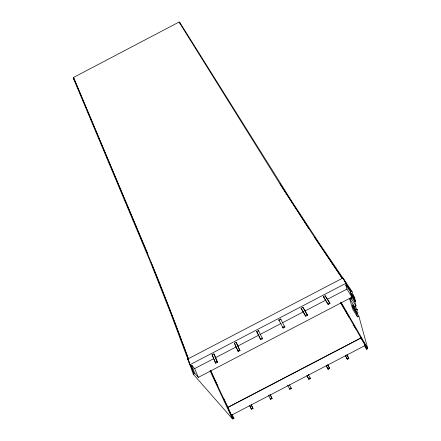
<?xml version="1.0" encoding="UTF-8"?>
<svg xmlns="http://www.w3.org/2000/svg" width="441" height="441" viewBox="0 0 441 441"><rect width="100%" height="100%" fill="white"/><g stroke="black" fill="none" stroke-linecap="round" stroke-linejoin="round"><path stroke-width="0.66" d="M159.344 282.51L147.415 253.272L73.482 77.489L179.052 22.05L280.14 184.211L308.7 228.449M188.098 359.735L170.562 312.906L150.982 263.376L73.261 78.035L73.686 77.809L147.625 253.553M355.176 306.445L357.315 309.88A1.775 0.728 -30 0 0 355.545 309.973L354.614 306.649L356.019 305.916L352.012 291.369L321.423 246.464L291.843 201.388L179.63 22.177L179.206 22.403L179.052 22.05M188.313 360.325L193.323 374.222L193.957 373.891L190.931 365.804L189.994 364.718L187.657 359.095L342.916 278.012L346.157 283.172L346.549 284.55L351.378 291.705L352.012 291.369M189.994 364.718L346.157 283.172M190.931 365.804L191.846 365.33L194.652 368.61L198.329 377.375L351.962 297.173L350.479 291.854L345.733 284.974L346.549 284.55M212.066 354.768L213.857 353.836L214.409 354.564L217.523 362.27L215.715 363.219L212.066 354.768L215.715 363.219M234.309 343.159L236.1 342.222L239.987 350.545L238.179 351.488L234.309 343.159L234.81 343.908M258.443 330.557L262.555 338.765L260.741 339.708L256.651 331.494L258.443 330.557L258.889 331.334M278.8 319.923L280.597 318.986L284.93 327.079L283.116 328.027L278.8 319.923L279.208 320.728M301.137 308.265L302.928 307.327L307.14 314.477L307.487 315.304L305.674 316.252L301.137 308.265L305.674 316.252M323.413 296.633L325.204 295.696L329.692 302.708L329.984 303.557L328.176 304.505L323.413 296.633L328.176 304.505M194.652 368.61L213.538 358.748M215.362 357.794L236.073 346.984M237.897 346.031L258.608 335.221M259.826 334.581L281.143 323.451M282.361 322.818L303.678 311.688M304.896 311.048L325.607 300.238M327.431 299.285L346.924 289.109L345.733 284.974M193.77 373.67L194.69 373.185L198.329 377.375M215.158 362.502L216.972 361.554L217.523 362.27M237.677 350.744L239.491 349.801L239.987 350.545M260.289 338.942L262.108 337.993L262.555 338.765M305.326 315.425L307.14 314.477M327.878 303.656L329.692 302.708M350.479 291.854L351.301 291.424M357.122 313.402L358.853 316.191L357.486 316.903L352.657 309.086L349.674 298.7L351.069 297.973L356.019 305.916M352.607 294.202L354.41 297.074L353.688 297.454L350.446 292.278M354.41 297.074L355.584 301.357L354.867 301.732L346.924 289.109M360.947 337.812L367.248 348.925L366.548 349.289L365.44 345.342L360.931 337.916L227.821 407.352L231.288 415.312L233.989 418.421L233.206 418.829L217.705 385.941A452.571 26.807 63.8 0 1 210.561 370.545M231.288 415.312L365.44 345.342M251.111 408.763L252.66 407.953L253.057 408.476L251.513 409.281L249.628 405.698M272.114 398.537L271.75 397.997L270.206 398.802L270.57 399.342L272.114 398.537L269.986 394.282M308.898 379.354L308.606 378.775L310.155 377.97L310.442 378.549L308.898 379.354L306.997 375.743M329.427 367.915L329.681 368.516L328.137 369.321L327.883 368.726L329.427 367.915L327.806 364.922M348.655 357.888L348.864 358.511L347.321 359.316L347.106 358.698L348.655 357.888L346.99 354.917M193.323 374.222L232.523 418.95L233.063 418.669M367.199 348.737L367.739 348.456L358.853 316.191M291.358 388.499L291.032 387.942L289.489 388.747L289.814 389.304L291.358 388.499L289.494 384.872M187.657 359.095L188.098 359.613M345.904 283.784L351.378 291.705M342.552 278.718L314.604 237.236M342.177 278.354L314.709 237.556L280.018 183.875M73.482 77.489L73.686 77.809M73.261 78.035L74.347 79.722M325.849 297.091L329.984 303.557M350.937 293.943L355.584 301.357M349.674 298.7L354.614 306.649M355.545 309.973L352.342 304.814L352.756 306.269L356.185 312.25A1.736 0.711 -30 0 1 357.916 312.151A1.736 0.711 -30 0 1 356.576 313.656L357.486 316.903M353.401 306.925A1.731 0.717 -30.1 0 0 352.998 307.107L356.185 312.25M352.998 307.107L353.401 308.524L356.576 313.656M307.487 315.304L302.928 307.327M256.651 331.494L260.741 339.708M355.826 329.003L349.162 317.333A452.968 24.018 61.1 0 0 340.645 302.642M353.754 325.293L361.008 338.021L227.854 407.478L223.438 398.074M367.739 348.456L349.696 317.057A452.973 24.227 61.1 0 0 341.169 302.366M365.556 345.97L367.248 348.925M364.52 345.744L366.548 349.289M344.89 281.843L342.916 278.012M346.88 354.944L348.864 358.511M345.446 355.722L347.106 358.698M345.336 355.749L347.321 359.316M327.735 364.928L329.681 368.516M326.257 365.727L327.883 368.726M326.191 365.732L328.137 369.321M308.248 374.354L310.442 378.549M307.019 375.765L308.606 378.775M287.62 385.109L289.814 389.304M283.116 328.027L282.72 327.228L284.533 326.285L284.93 327.079M270.228 394.949L271.75 397.997M268.382 395.147L270.57 399.342M280.597 318.986L280.994 319.791M251.271 404.805L253.057 408.476M251.172 404.893L252.66 407.953M250.03 406.222L251.513 409.281M188.362 360.159L189.415 362.348M232.247 414.733L233.989 418.421M232.043 416.37L233.206 418.829M232.523 418.95L217.176 386.217A452.571 27.017 63.8 0 1 210.037 370.82M236.1 342.222L239.491 349.801M235.07 344.493L238.179 351.488M179.63 22.177L180.314 23.781M213.857 353.836L216.972 361.554M151.318 262.814L170.932 312.338L188.505 359.161M159.587 283.128L175.099 322.928L188.489 358.787M191.846 365.33L194.69 373.185M190.925 365.473L193.957 373.891M325.204 295.696L325.502 296.55M360.931 337.916L361.284 339.157M351.069 297.973L351.433 299.274M340.722 302.884A452.769 23.996 61.1 0 1 349.233 317.575M217.865 386.134A452.372 26.785 63.8 0 1 210.726 370.749M353.787 308.292A1.731 0.717 -30.1 0 1 353.401 308.524M357.315 309.88A1.775 0.728 -30 0 1 355.953 311.418M353.506 305.762A1.764 0.739 -30.1 0 1 352.756 306.269"/></g></svg>
